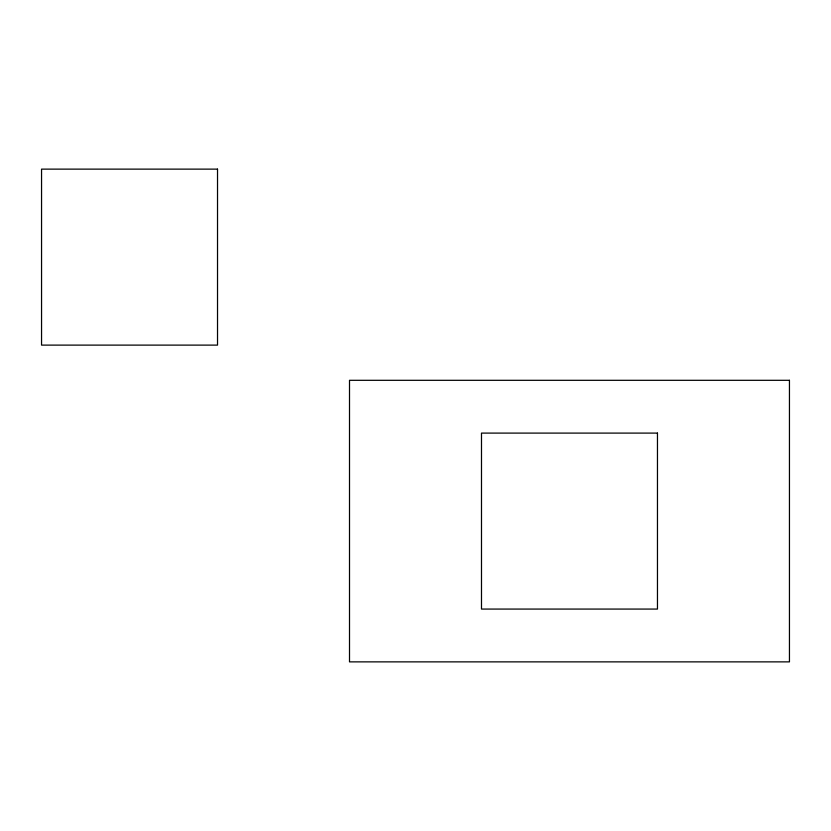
<?xml version="1.0" encoding="UTF-8"?>
<svg xmlns="http://www.w3.org/2000/svg" width="831" height="831" viewBox="0 0 831 831"><rect width="100%" height="100%" fill="white"/><g stroke="black" fill="none" stroke-linecap="round" stroke-linejoin="round"><path stroke-width="1.25" d="M217.525 169.129L41.55 169.129L41.55 345.114L217.525 345.114L217.525 169.129M789.45 380.307L349.508 380.307L349.508 661.871L789.45 661.871L789.45 380.307M657.466 433.096L481.492 433.096L481.492 609.071L657.466 609.071L657.466 433.096"/></g></svg>
